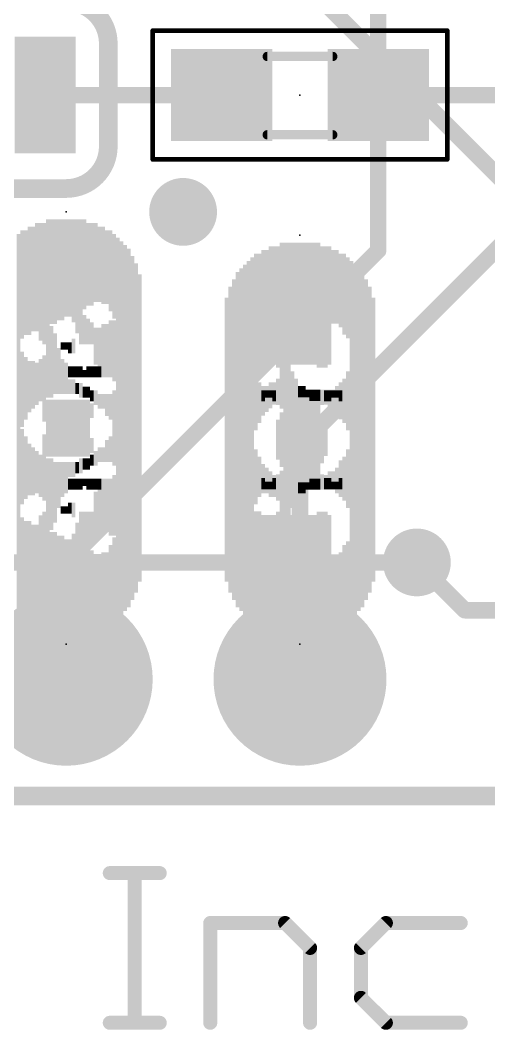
# Model space of a CAD drawing. Extents: x -37 to 70, y -13 to 33.
# Drawn here: x 13.47 to 18.56, y -2.54 to 8.43 of the extents above; entities that cross this region are included whole.
import ezdxf

# ---------------------------------------------------------------- set-up
doc = ezdxf.new("R2010")
doc.units = 0
for name, color, linetype in [('1', 12, 'CONTINUOUS'), ('16', 132, 'CONTINUOUS'), ('17', 110, 'CONTINUOUS'), ('18', 110, 'CONTINUOUS'), ('20', 53, 'CONTINUOUS'), ('21', 41, 'CONTINUOUS'), ('22', 40, 'CONTINUOUS'), ('23', 53, 'CONTINUOUS'), ('24', 53, 'CONTINUOUS'), ('39', 12, 'CONTINUOUS'), ('47', 253, 'CONTINUOUS'), ('51', 53, 'CONTINUOUS')]:
    doc.layers.add(name, color=color, linetype=linetype)

# ---------------------------------------------------------------- blocks, each defined once
blk = doc.blocks.new('RECT')
blk.add_solid([(-0.5, -0.5), (0.5, -0.5), (-0.5, 0.5), (0.5, 0.5)])
blk = doc.blocks.new('ROUNDP')
at = {"const_width": 0.5}
blk.add_lwpolyline([(0, -0.25, 1), (0, 0.25, 1), (0, -0.25)], format="xyb", dxfattribs=at)
blk = doc.blocks.new('ROUNDV')
at = {"const_width": 0.5}
blk.add_lwpolyline([(0, -0.25, 1), (0, 0.25, 1), (0, -0.25)], format="xyb", dxfattribs=at)

msp = doc.modelspace()

# ---------------------------------------------------------------- linework, layer by layer
at = {"layer": '1'}
for points, const_width in [([(17.36, 7.62), (17.36, 9.31)], 0.1778), ([(13.7414, 7.62), (15.66, 7.62)], 0.1778), ([(17.36, 7.62), (17.36, 5.93)], 0.1778), ([(19.05, 7.62), (17.36, 7.62)], 0.1778), ([(19.05, 6.35), (16.51, 3.81)], 0.1778), ([(17.36, 5.93), (13.97, 2.54)], 0.1778), ([(16.51, 3.81), (16.51, 1.27)], 0.1778), ([(13.97, 2.54), (13.97, 1.27)], 0.1778), ([(18.3007, 2.0193), (17.78, 2.54)], 0.1778), ([(22.86, 2.0193), (18.3007, 2.0193)], 0.1778), ([(25.4, 0), (0, 0)], 0.2032)]:
    msp.add_lwpolyline(points, dxfattribs=dict(at, const_width=const_width))
at = {"layer": '1', "const_width": 0.0889}
for points in [[(13.7414, 7.6645, 1), (13.7414, 7.5755)], [(15.66, 7.5755, 1), (15.66, 7.6645)], [(17.36, 7.6645, 1), (17.36, 7.5755)], [(17.4045, 7.62, 1), (17.3155, 7.62)], [(17.3155, 7.62, 1), (17.4045, 7.62)], [(17.3155, 5.93, 1), (17.4045, 5.93)], [(17.3914, 5.8986, 1), (17.3286, 5.9614)], [(16.5545, 3.81, 1), (16.4656, 3.81)], [(16.4786, 3.8414, 1), (16.5414, 3.7786)], [(14.0145, 2.54, 1), (13.9256, 2.54)], [(13.9386, 2.5714, 1), (14.0014, 2.5086)], [(17.8114, 2.5714, 1), (17.7486, 2.5086)], [(18.3007, 2.0638, 1), (18.3007, 1.9749)], [(18.2693, 1.9879, 1), (18.3321, 2.0507)], [(13.9256, 1.27, 1), (14.0145, 1.27)], [(16.4656, 1.27, 1), (16.5545, 1.27)]]:
    msp.add_lwpolyline(points, format="xyb", dxfattribs=at)
at = {"layer": '16'}
for points, const_width in [([(14.859, 10.541), (19.05, 6.35)], 0.1778), ([(17.78, 2.54), (12.7, 2.54)], 0.1778), ([(0, 0), (25.4, 0)], 0.2032)]:
    msp.add_lwpolyline(points, dxfattribs=dict(at, const_width=const_width))
at = {"layer": '16', "const_width": 0.0889}
msp.add_lwpolyline([(17.78, 2.4956, 1), (17.78, 2.5844)], format="xyb", dxfattribs=at)
at = {"layer": '20', "const_width": 0.2032}
msp.add_lwpolyline([(0, 0), (25.4, 0)], dxfattribs=at)
at = {"layer": '21'}
for points, const_width in [([(14.4272, 8.1788, 0.4142), (13.97, 8.636)], 0.2032), ([(14.478, 8.1788, 1), (14.3764, 8.1788)], 0.1016), ([(14.3764, 8.1788, 1), (14.478, 8.1788)], 0.1016), ([(13.97, 6.604, 0.4142), (14.4272, 7.0612)], 0.2032), ([(14.478, 7.0612, 1), (14.3764, 7.0612)], 0.1016), ([(14.3764, 7.0612, 1), (14.478, 7.0612)], 0.1016), ([(13.97, 6.6548, 1), (13.97, 6.5532)], 0.1016), ([(13.97, 6.5532, 1), (13.97, 6.6548)], 0.1016)]:
    msp.add_lwpolyline(points, format="xyb", dxfattribs=dict(at, const_width=const_width))
at = {"layer": '21', "const_width": 0.2032}
for points in [[(14.4272, 7.0612), (14.4272, 8.1788)], [(13.97, 6.604), (11.43, 6.604)]]:
    msp.add_lwpolyline(points, dxfattribs=at)
at = {"layer": '23'}
for p in [(16.51, 7.62), (13.97, 1.651), (16.51, 1.651)]:
    msp.add_point(p, dxfattribs=at)
at = {"layer": '24'}
for p in [(13.97, 6.35), (16.51, 6.096)]:
    msp.add_point(p, dxfattribs=at)
at = {"layer": '39', "const_width": 0.0508}
for points in [[(14.91, 6.92), (14.91, 8.32)], [(14.91, 8.32), (18.11, 8.32)], [(18.11, 8.32), (18.11, 6.92)], [(18.11, 6.92), (14.91, 6.92)]]:
    msp.add_lwpolyline(points, dxfattribs=at)
at = {"layer": '39', "const_width": 0.0254}
for points in [[(14.9227, 8.32, 1), (14.8973, 8.32)], [(14.91, 8.3327, 1), (14.91, 8.3073)], [(18.1227, 8.32, 1), (18.0973, 8.32)], [(18.11, 8.3073, 1), (18.11, 8.3327)], [(14.91, 6.9327, 1), (14.91, 6.9073)], [(14.8973, 6.92, 1), (14.9227, 6.92)], [(18.0973, 6.92, 1), (18.1227, 6.92)], [(18.11, 6.9073, 1), (18.11, 6.9327)]]:
    msp.add_lwpolyline(points, format="xyb", dxfattribs=at)
at = {"layer": '47', "const_width": 0.1524}
for points in [[(14.4435, -0.8368), (14.9858, -0.8368)], [(14.7146, -2.4638), (14.7146, -0.8368)], [(15.5349, -2.4638), (15.5349, -1.3791)], [(15.5349, -1.3791), (16.3484, -1.3791)], [(16.3484, -1.3791), (16.6195, -1.6503)], [(17.4432, -1.3791), (17.172, -1.6503)], [(18.2567, -1.3791), (17.4432, -1.3791)], [(16.6195, -1.6503), (16.6195, -2.4638)], [(17.172, -1.6503), (17.172, -2.1926)], [(17.172, -2.1926), (17.4432, -2.4638)], [(14.4435, -2.4638), (14.9858, -2.4638)], [(17.4432, -2.4638), (18.2567, -2.4638)]]:
    msp.add_lwpolyline(points, dxfattribs=at)
at = {"layer": '47', "const_width": 0.0762}
for points in [[(14.4435, -0.7987, 1), (14.4435, -0.8749)], [(14.7527, -0.8368, 1), (14.6765, -0.8368)], [(14.9858, -0.8749, 1), (14.9858, -0.7987)], [(15.573, -1.3791, 1), (15.4968, -1.3791)], [(15.5349, -1.341, 1), (15.5349, -1.4172)], [(16.3753, -1.3522, 1), (16.3214, -1.4061)], [(16.3484, -1.4172, 1), (16.3484, -1.341)], [(17.4432, -1.341, 1), (17.4432, -1.4172)], [(17.4701, -1.4061, 1), (17.4163, -1.3522)], [(18.2567, -1.4172, 1), (18.2567, -1.341)], [(16.6576, -1.6503, 1), (16.5814, -1.6503)], [(16.5926, -1.6772, 1), (16.6465, -1.6234)], [(17.2101, -1.6503, 1), (17.1339, -1.6503)], [(17.1451, -1.6234, 1), (17.199, -1.6772)], [(17.199, -2.1657, 1), (17.1451, -2.2196)], [(17.1339, -2.1926, 1), (17.2101, -2.1926)], [(14.4435, -2.4257, 1), (14.4435, -2.5019)], [(14.9858, -2.5019, 1), (14.9858, -2.4257)], [(17.4432, -2.4257, 1), (17.4432, -2.5019)], [(17.4163, -2.4907, 1), (17.4701, -2.4369)], [(18.2567, -2.5019, 1), (18.2567, -2.4257)], [(14.6765, -2.4638, 1), (14.7527, -2.4638)], [(15.4968, -2.4638, 1), (15.573, -2.4638)], [(16.5814, -2.4638, 1), (16.6576, -2.4638)]]:
    msp.add_lwpolyline(points, format="xyb", dxfattribs=at)
at = {"layer": '51', "const_width": 0.1016}
for points in [[(16.866, 8.039), (16.154, 8.039)], [(16.866, 7.188), (16.154, 7.188)]]:
    msp.add_lwpolyline(points, dxfattribs=at)
at = {"layer": '51', "const_width": 0.0508}
for points in [[(16.154, 8.0644, 1), (16.154, 8.0136)], [(16.866, 8.0136, 1), (16.866, 8.0644)], [(16.154, 7.2134, 1), (16.154, 7.1626)], [(16.866, 7.1626, 1), (16.866, 7.2134)]]:
    msp.add_lwpolyline(points, format="xyb", dxfattribs=at)

# ---------------------------------------------------------------- block references
at = {"layer": '1', "xscale": 0.6604, "yscale": 1.27}
msp.add_blockref('RECT', (13.7414, 7.62), dxfattribs=at)
at = {"layer": '1', "xscale": 1.1, "rotation": 180}
for p in [(15.66, 7.62), (17.36, 7.62)]:
    msp.add_blockref('RECT', p, dxfattribs=at)
at = {"layer": '17', "xscale": 1.8796, "yscale": 1.8796, "rotation": 90}
for p in [(13.97, 1.27), (13.97, 1.27), (16.51, 1.27), (16.51, 1.27)]:
    msp.add_blockref('ROUNDP', p, dxfattribs=at)
at = {"layer": '18', "xscale": 0.7366, "yscale": 0.7366}
for p in [(15.24, 6.35), (15.24, 6.35), (17.78, 2.54), (17.78, 2.54)]:
    msp.add_blockref('ROUNDV', p, dxfattribs=at)
at = {"layer": '21', "yscale": 0.04, "rotation": 90}
for p, xscale in [((13.57, 5.591), 1.16), ((13.61, 5.611), 1.12), ((13.65, 5.631), 1.16), ((13.69, 5.651), 1.12), ((13.73, 5.651), 1.12), ((13.77, 5.671), 1.16), ((13.81, 5.691), 1.12), ((13.85, 5.691), 1.12), ((13.89, 5.711), 1.08), ((13.93, 5.711), 1.08), ((13.97, 5.731), 1.04), ((14.01, 5.731), 1.04), ((14.13, 5.771), 0.96), ((14.17, 5.771), 0.96), ((14.21, 5.771), 0.88), ((14.25, 5.771), 0.88), ((14.29, 5.791), 0.84), ((14.33, 5.771), 0.8), ((14.37, 5.791), 0.76), ((13.45, 4.571), 3.04), ((13.49, 5.551), 1.16), ((13.53, 5.571), 1.12), ((14.41, 5.771), 0.72), ((14.45, 5.771), 0.72), ((14.49, 5.711), 0.76), ((14.53, 3.991), 4.12), ((14.57, 3.991), 4.04), ((14.61, 3.991), 3.96), ((14.65, 3.991), 3.88), ((16.11, 5.311), 1.24), ((16.15, 5.311), 1.24), ((16.19, 5.331), 1.28), ((16.23, 5.331), 1.28), ((16.27, 5.331), 1.28), ((16.31, 5.351), 1.32), ((16.35, 5.351), 1.32), ((16.39, 5.351), 1.32), ((16.43, 5.351), 1.32), ((16.47, 5.351), 1.32), ((16.51, 5.351), 1.32), ((16.55, 5.351), 1.32), ((16.59, 5.351), 1.32), ((16.63, 5.351), 1.32), ((16.67, 5.351), 1.32), ((16.71, 5.351), 1.32), ((16.75, 5.331), 1.28), ((16.79, 5.331), 1.28), ((16.83, 5.331), 1.28), ((16.87, 5.551), 0.76), ((16.91, 5.551), 0.76), ((14.69, 3.991), 3.72), ((15.99, 4.951), 1.8), ((16.03, 5.271), 1.24), ((16.07, 5.271), 1.24), ((16.95, 5.531), 0.72), ((16.99, 5.531), 0.72), ((17.03, 5.491), 0.72), ((14.73, 3.991), 3.56), ((15.87, 3.871), 3.72), ((15.91, 3.871), 3.8), ((15.95, 3.871), 3.88), ((17.07, 3.871), 3.88), ((17.11, 3.871), 3.8), ((17.15, 3.871), 3.72), ((14.77, 3.991), 3.32), ((15.79, 3.871), 3.48), ((15.83, 3.871), 3.64), ((17.19, 3.871), 3.64), ((17.23, 3.871), 3.48), ((15.75, 3.871), 3.32), ((17.27, 3.871), 3.32), ((15.71, 3.871), 3.08), ((17.31, 3.871), 3.08), ((14.45, 4.891), 0.56), ((14.49, 4.871), 0.6), ((14.29, 4.891), 0.4), ((14.33, 4.871), 0.44), ((14.37, 4.891), 0.48), ((14.41, 4.871), 0.52), ((14.05, 4.891), 0.16), ((13.93, 4.891), 0.08), ((13.97, 4.891), 0.08), ((14.01, 4.871), 0.12), ((13.49, 4.411), 0.8), ((13.53, 4.431), 0.68), ((13.57, 4.451), 0.56), ((13.61, 4.471), 0.52), ((13.65, 4.471), 0.44), ((13.69, 4.491), 0.4), ((13.73, 4.491), 0.4), ((13.77, 4.491), 0.32), ((13.81, 4.491), 0.32), ((13.85, 4.491), 0.24), ((13.89, 4.491), 0.24), ((13.93, 4.471), 0.2), ((13.97, 4.471), 0.2), ((14.01, 4.451), 0.16), ((14.05, 4.451), 0.16), ((14.09, 4.431), 0.12), ((14.13, 4.411), 0.16), ((14.17, 4.391), 0.12), ((14.21, 4.391), 0.12), ((14.25, 4.351), 0.12), ((14.29, 4.331), 0.16), ((14.49, 4.191), 0.44), ((16.03, 4.311), 0.28), ((16.07, 4.331), 0.16), ((16.11, 4.351), 0.12), ((16.15, 4.371), 0.08), ((16.19, 4.371), 0.08), ((16.23, 4.351), 0.12), ((16.27, 4.331), 0.16), ((16.31, 4.311), 0.2), ((16.35, 4.071), 0.68), ((16.39, 4.051), 0.72), ((16.43, 4.051), 0.72), ((16.47, 4.051), 0.72), ((16.51, 4.051), 0.72), ((16.55, 4.051), 0.72), ((16.59, 4.051), 0.72), ((16.63, 4.051), 0.72), ((16.67, 4.051), 0.72), ((16.71, 4.071), 0.68), ((16.75, 4.331), 0.16), ((16.79, 4.351), 0.12), ((16.83, 4.351), 0.12), ((16.87, 4.371), 0.08), ((16.91, 4.371), 0.08), ((16.95, 4.351), 0.12), ((16.99, 4.331), 0.24), ((17.03, 4.291), 0.32), ((14.33, 4.291), 0.16), ((14.37, 4.291), 0.16), ((14.41, 4.251), 0.24), ((14.45, 4.231), 0.28), ((16.31, 3.971), 0.4), ((13.85, 3.891), 0.4), ((13.89, 3.891), 0.4), ((13.93, 3.911), 0.44), ((13.97, 3.911), 0.44), ((14.01, 3.911), 0.44), ((14.05, 3.891), 0.4), ((14.09, 3.891), 0.4), ((14.13, 3.891), 0.4), ((16.27, 3.951), 0.28), ((16.75, 3.951), 0.36), ((13.77, 3.851), 0.32), ((13.81, 3.871), 0.36), ((14.17, 3.871), 0.36), ((14.21, 3.851), 0.32), ((16.79, 3.951), 0.2), ((13.73, 3.811), 0.24), ((14.25, 3.811), 0.16), ((15.99, 3.471), 0.84), ((16.03, 3.471), 0.6), ((17.03, 3.451), 0.64), ((16.07, 3.471), 0.44), ((16.95, 3.451), 0.4), ((16.99, 3.451), 0.48), ((16.11, 3.451), 0.32), ((16.15, 3.431), 0.28), ((16.19, 3.391), 0.28), ((16.83, 3.431), 0.2), ((16.87, 3.431), 0.2), ((16.91, 3.431), 0.28), ((13.49, 3.311), 0.28), ((13.53, 3.351), 0.2), ((13.57, 3.371), 0.16), ((13.61, 3.371), 0.16), ((13.65, 3.371), 0.16), ((13.69, 3.351), 0.2), ((13.73, 3.331), 0.24), ((13.77, 3.151), 0.6), ((13.81, 3.171), 0.56), ((13.85, 3.211), 0.48), ((13.89, 3.291), 0.32), ((13.93, 3.351), 0.2), ((13.97, 3.371), 0.16), ((14.01, 3.391), 0.12), ((14.05, 3.391), 0.12), ((14.09, 3.391), 0.12), ((14.13, 3.391), 0.12), ((14.17, 3.411), 0.08), ((14.21, 3.391), 0.12), ((14.25, 3.391), 0.12), ((14.29, 3.391), 0.12), ((14.33, 3.391), 0.12), ((14.37, 3.371), 0.16), ((14.41, 3.351), 0.2), ((14.45, 3.331), 0.24), ((14.49, 3.311), 0.36), ((16.23, 3.371), 0.24), ((16.27, 3.351), 0.28), ((16.31, 3.151), 0.6), ((16.35, 3.171), 0.56), ((16.39, 3.211), 0.48), ((16.43, 3.271), 0.28), ((16.47, 3.311), 0.2), ((16.51, 3.351), 0.12), ((16.55, 3.351), 0.12), ((16.59, 3.371), 0.08), ((16.63, 3.391), 0.12), ((16.67, 3.391), 0.12), ((16.71, 3.391), 0.12), ((16.75, 3.411), 0.16), ((16.79, 3.411), 0.16), ((13.73, 2.971), 0.24), ((14.13, 2.411), 1.36), ((14.17, 2.931), 0.32), ((14.21, 2.951), 0.28), ((14.25, 2.971), 0.24), ((16.27, 2.971), 0.24), ((16.71, 2.931), 0.32), ((16.75, 2.951), 0.28), ((16.79, 2.971), 0.24), ((13.69, 2.971), 0.16), ((14.09, 2.351), 1.24), ((16.23, 2.971), 0.16), ((16.63, 2.351), 1.24), ((16.67, 2.391), 1.32), ((13.45, 2.371), 0.96), ((13.49, 2.311), 0.92), ((14.05, 2.291), 1.12), ((14.49, 2.351), 0.92), ((15.99, 2.371), 0.96), ((16.59, 2.271), 1.08), ((17.03, 2.331), 0.88), ((13.53, 2.271), 0.84), ((13.57, 2.231), 0.84), ((13.61, 2.231), 0.84), ((13.89, 2.191), 0.92), ((13.93, 2.191), 0.92), ((13.97, 2.211), 0.96), ((14.17, 2.191), 0.92), ((14.37, 2.231), 0.84), ((14.41, 2.251), 0.8), ((14.45, 2.291), 0.88), ((16.03, 2.291), 0.88), ((16.07, 2.271), 0.84), ((16.11, 2.231), 0.84), ((16.15, 2.231), 0.84), ((16.47, 2.191), 0.92), ((16.51, 2.211), 0.96), ((16.71, 2.191), 0.92), ((16.95, 2.251), 0.8), ((16.99, 2.291), 0.88), ((13.65, 2.191), 0.84), ((13.69, 2.191), 0.84), ((13.73, 2.191), 0.84), ((13.77, 2.171), 0.88), ((13.81, 2.171), 0.88), ((13.85, 2.171), 0.88), ((14.21, 2.191), 0.84), ((14.25, 2.191), 0.84), ((14.29, 2.191), 0.84), ((14.33, 2.211), 0.8), ((16.19, 2.191), 0.84), ((16.23, 2.191), 0.84), ((16.27, 2.191), 0.84), ((16.31, 2.171), 0.88), ((16.35, 2.171), 0.88), ((16.39, 2.171), 0.88), ((16.43, 2.171), 0.88), ((16.75, 2.191), 0.84), ((16.79, 2.191), 0.84), ((16.83, 2.171), 0.8), ((16.87, 2.211), 0.8), ((16.91, 2.211), 0.8)]:
    msp.add_blockref('RECT', p, dxfattribs=dict(at, xscale=xscale))
for p in [(14.05, 5.751), (14.09, 5.751), (14.01, 2.231), (16.55, 2.231)]:
    msp.add_blockref('RECT', p, dxfattribs=at)
at = {"layer": '22', "yscale": 0.04, "rotation": 270}
for p, xscale in [((13.77, 5.83), 0.88), ((13.81, 5.83), 0.88), ((13.85, 5.83), 0.88), ((13.89, 5.81), 0.92), ((13.93, 5.81), 0.92), ((13.97, 5.79), 0.96), ((14.05, 5.71), 1.12), ((14.09, 5.65), 1.24), ((14.13, 5.59), 1.36), ((14.17, 5.81), 0.92), ((13.49, 5.69), 0.92), ((13.53, 5.73), 0.84), ((13.57, 5.77), 0.84), ((13.61, 5.77), 0.84), ((13.65, 5.81), 0.84), ((13.69, 5.81), 0.84), ((13.73, 5.81), 0.84), ((14.21, 5.81), 0.84), ((14.25, 5.81), 0.84), ((14.29, 5.81), 0.84), ((14.33, 5.79), 0.8), ((14.37, 5.77), 0.84), ((14.41, 5.75), 0.8), ((14.45, 5.71), 0.88), ((13.45, 5.63), 0.96), ((14.49, 5.65), 0.92), ((14.53, 4.01), 4.12), ((14.57, 4.01), 4.04), ((14.61, 4.01), 3.96), ((14.65, 4.01), 3.88), ((16.11, 5.516), 0.84), ((16.15, 5.516), 0.84), ((16.19, 5.556), 0.84), ((16.23, 5.556), 0.84), ((16.27, 5.556), 0.84), ((16.31, 5.576), 0.88), ((16.35, 5.576), 0.88), ((16.39, 5.576), 0.88), ((16.43, 5.576), 0.88), ((16.47, 5.556), 0.92), ((16.51, 5.536), 0.96), ((16.59, 5.476), 1.08), ((16.63, 5.396), 1.24), ((16.67, 5.356), 1.32), ((16.71, 5.556), 0.92), ((16.75, 5.556), 0.84), ((16.79, 5.556), 0.84), ((16.83, 5.576), 0.8), ((16.87, 5.536), 0.8), ((16.91, 5.536), 0.8), ((14.69, 4.01), 3.72), ((15.95, 3.876), 3.88), ((15.99, 5.376), 0.96), ((16.03, 5.456), 0.88), ((16.07, 5.476), 0.84), ((16.95, 5.496), 0.8), ((16.99, 5.456), 0.88), ((17.03, 5.416), 0.88), ((17.07, 3.876), 3.88), ((14.73, 4.01), 3.56), ((15.87, 3.876), 3.72), ((15.91, 3.876), 3.8), ((17.11, 3.876), 3.8), ((17.15, 3.876), 3.72), ((14.77, 4.01), 3.32), ((15.79, 3.876), 3.48), ((15.83, 3.876), 3.64), ((17.19, 3.876), 3.64), ((17.23, 3.876), 3.48), ((15.75, 3.876), 3.32), ((17.27, 3.876), 3.32), ((15.71, 3.876), 3.08), ((17.31, 3.876), 3.08), ((14.17, 5.07), 0.32), ((14.21, 5.05), 0.28), ((13.69, 5.03), 0.16), ((13.73, 5.03), 0.24), ((13.77, 4.85), 0.6), ((13.81, 4.83), 0.56), ((14.25, 5.03), 0.24), ((13.45, 3.43), 3.04), ((13.85, 4.79), 0.48), ((16.71, 4.816), 0.32), ((13.49, 4.69), 0.28), ((13.89, 4.71), 0.32), ((14.49, 4.69), 0.36), ((16.23, 4.776), 0.16), ((16.27, 4.776), 0.24), ((16.31, 4.596), 0.6), ((16.35, 4.576), 0.56), ((16.75, 4.796), 0.28), ((16.79, 4.776), 0.24), ((13.53, 4.65), 0.2), ((13.69, 4.65), 0.2), ((13.73, 4.67), 0.24), ((13.93, 4.65), 0.2), ((14.41, 4.65), 0.2), ((14.45, 4.67), 0.24), ((16.39, 4.536), 0.48), ((13.57, 4.63), 0.16), ((13.61, 4.63), 0.16), ((13.65, 4.63), 0.16), ((13.97, 4.63), 0.16), ((14.01, 4.61), 0.12), ((14.05, 4.61), 0.12), ((14.09, 4.61), 0.12), ((14.13, 4.61), 0.12), ((14.17, 4.59), 0.08), ((14.21, 4.61), 0.12), ((14.25, 4.61), 0.12), ((14.29, 4.61), 0.12), ((14.33, 4.61), 0.12), ((14.37, 4.63), 0.16), ((15.99, 4.276), 0.84), ((16.43, 4.476), 0.28), ((17.03, 4.296), 0.64), ((16.03, 4.276), 0.6), ((16.27, 4.396), 0.28), ((16.47, 4.436), 0.2), ((16.99, 4.296), 0.48), ((16.07, 4.276), 0.44), ((16.11, 4.296), 0.32), ((16.15, 4.316), 0.28), ((16.19, 4.356), 0.28), ((16.23, 4.376), 0.24), ((16.51, 4.396), 0.12), ((16.55, 4.396), 0.12), ((16.59, 4.376), 0.08), ((16.63, 4.356), 0.12), ((16.67, 4.356), 0.12), ((16.71, 4.356), 0.12), ((16.75, 4.336), 0.16), ((16.79, 4.336), 0.16), ((16.83, 4.316), 0.2), ((16.87, 4.316), 0.2), ((16.91, 4.316), 0.28), ((16.95, 4.296), 0.4), ((13.73, 4.19), 0.24), ((13.77, 4.15), 0.32), ((13.81, 4.13), 0.36), ((13.85, 4.11), 0.4), ((13.89, 4.11), 0.4), ((13.93, 4.09), 0.44), ((13.97, 4.09), 0.44), ((14.01, 4.09), 0.44), ((14.05, 4.11), 0.4), ((14.09, 4.11), 0.4), ((14.13, 4.11), 0.4), ((14.17, 4.13), 0.36), ((14.21, 4.15), 0.32), ((14.25, 4.19), 0.16), ((13.49, 3.59), 0.8), ((14.49, 3.81), 0.44), ((16.31, 3.776), 0.4), ((16.35, 3.676), 0.68), ((16.39, 3.696), 0.72), ((16.43, 3.696), 0.72), ((16.47, 3.696), 0.72), ((16.51, 3.696), 0.72), ((16.55, 3.696), 0.72), ((16.59, 3.696), 0.72), ((16.63, 3.696), 0.72), ((16.67, 3.696), 0.72), ((16.71, 3.676), 0.68), ((16.75, 3.796), 0.36), ((13.53, 3.57), 0.68), ((14.41, 3.75), 0.24), ((14.45, 3.77), 0.28), ((16.27, 3.796), 0.28), ((16.79, 3.796), 0.2), ((13.57, 3.55), 0.56), ((13.61, 3.53), 0.52), ((13.65, 3.53), 0.44), ((14.29, 3.67), 0.16), ((14.33, 3.71), 0.16), ((14.37, 3.71), 0.16), ((13.69, 3.51), 0.4), ((13.73, 3.51), 0.4), ((13.77, 3.51), 0.32), ((13.81, 3.51), 0.32), ((13.85, 3.51), 0.24), ((13.89, 3.51), 0.24), ((13.93, 3.53), 0.2), ((13.97, 3.53), 0.2), ((14.01, 3.55), 0.16), ((14.05, 3.55), 0.16), ((14.09, 3.57), 0.12), ((14.13, 3.59), 0.16), ((14.17, 3.61), 0.12), ((14.21, 3.61), 0.12), ((14.25, 3.65), 0.12), ((15.99, 2.796), 1.8), ((16.03, 3.436), 0.28), ((16.31, 3.436), 0.2), ((16.99, 3.416), 0.24), ((17.03, 3.456), 0.32), ((14.49, 3.13), 0.6), ((16.07, 3.416), 0.16), ((16.11, 3.396), 0.12), ((16.15, 3.376), 0.08), ((16.19, 3.376), 0.08), ((16.23, 3.396), 0.12), ((16.27, 3.416), 0.16), ((16.75, 3.416), 0.16), ((16.79, 3.396), 0.12), ((16.83, 3.396), 0.12), ((16.87, 3.376), 0.08), ((16.91, 3.376), 0.08), ((16.95, 3.396), 0.12), ((14.29, 3.11), 0.4), ((14.33, 3.13), 0.44), ((14.37, 3.11), 0.48), ((14.41, 3.13), 0.52), ((14.45, 3.11), 0.56), ((14.01, 3.13), 0.12), ((14.05, 3.11), 0.16), ((13.93, 3.11), 0.08), ((13.97, 3.11), 0.08), ((16.03, 2.476), 1.24), ((16.07, 2.476), 1.24), ((13.49, 2.45), 1.16), ((13.53, 2.43), 1.12), ((13.57, 2.41), 1.16), ((16.11, 2.436), 1.24), ((16.15, 2.436), 1.24), ((16.19, 2.416), 1.28), ((16.23, 2.416), 1.28), ((16.27, 2.416), 1.28), ((16.31, 2.396), 1.32), ((16.35, 2.396), 1.32), ((16.39, 2.396), 1.32), ((16.43, 2.396), 1.32), ((16.47, 2.396), 1.32), ((16.51, 2.396), 1.32), ((16.55, 2.396), 1.32), ((16.59, 2.396), 1.32), ((16.63, 2.396), 1.32), ((16.67, 2.396), 1.32), ((16.71, 2.396), 1.32), ((16.75, 2.416), 1.28), ((16.79, 2.416), 1.28), ((16.83, 2.416), 1.28), ((13.61, 2.39), 1.12), ((13.65, 2.37), 1.16), ((13.69, 2.35), 1.12), ((13.73, 2.35), 1.12), ((13.77, 2.33), 1.16), ((13.81, 2.31), 1.12), ((13.85, 2.31), 1.12), ((13.89, 2.29), 1.08), ((13.93, 2.29), 1.08), ((13.97, 2.27), 1.04), ((14.01, 2.27), 1.04), ((14.13, 2.23), 0.96), ((14.17, 2.23), 0.96), ((14.21, 2.23), 0.88), ((14.25, 2.23), 0.88), ((14.49, 2.29), 0.76), ((14.29, 2.21), 0.84), ((14.33, 2.23), 0.8), ((14.37, 2.21), 0.76), ((14.41, 2.23), 0.72), ((14.45, 2.23), 0.72), ((16.87, 2.196), 0.76), ((16.91, 2.196), 0.76), ((16.95, 2.216), 0.72), ((16.99, 2.216), 0.72), ((17.03, 2.256), 0.72)]:
    msp.add_blockref('RECT', p, dxfattribs=dict(at, xscale=xscale))
for p in [(14.01, 5.77), (16.55, 5.516), (14.05, 2.25), (14.09, 2.25)]:
    msp.add_blockref('RECT', p, dxfattribs=at)
at = {"layer": '51', "xscale": 0.5001, "yscale": 0.95, "rotation": 180}
for p in [(15.9298, 7.6149), (17.0982, 7.6149)]:
    msp.add_blockref('RECT', p, dxfattribs=at)
at = {"layer": '51', "xscale": 0.508, "yscale": 0.508}
for p in [(13.97, 1.27), (16.51, 1.27)]:
    msp.add_blockref('RECT', p, dxfattribs=at)

doc.saveas('drawing.dxf')
